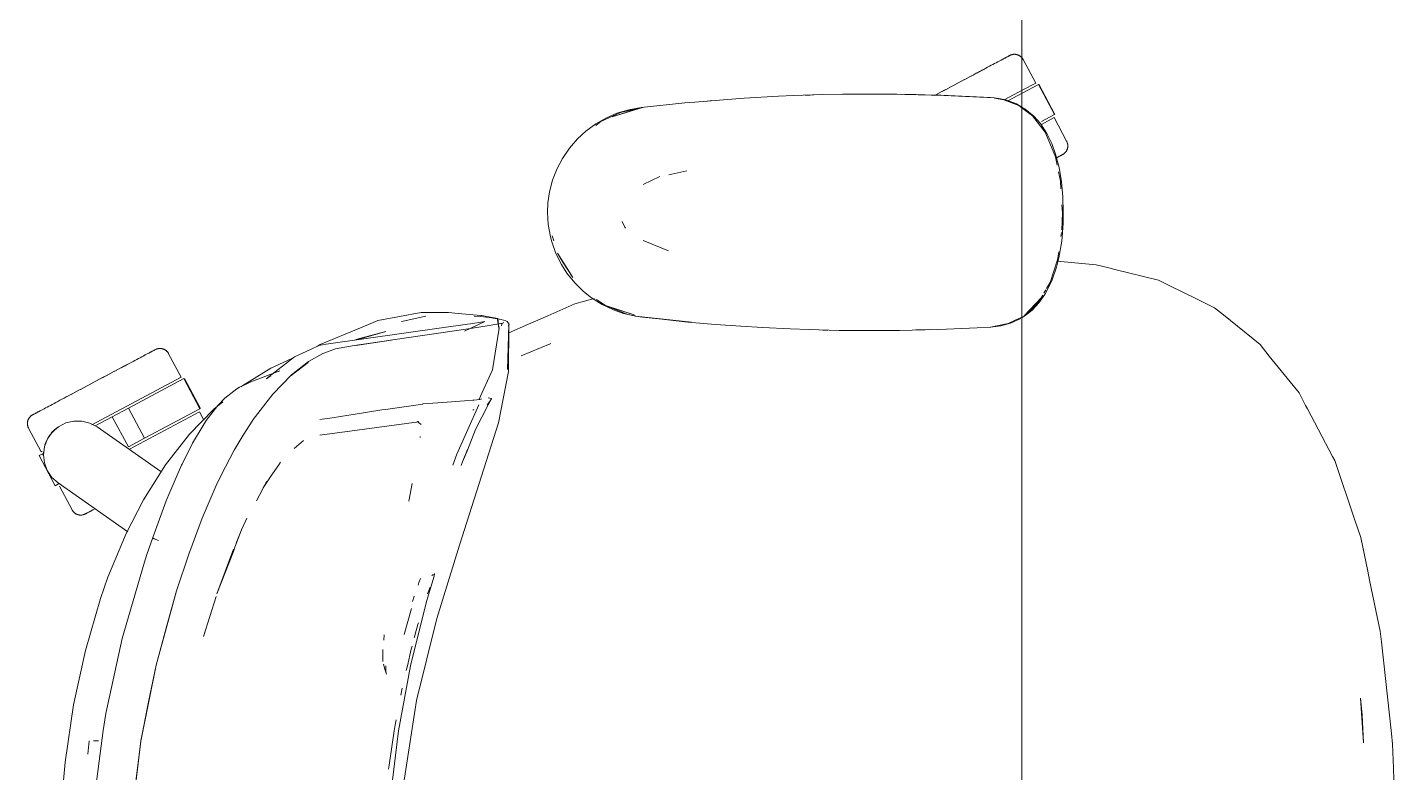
# Model space of a CAD drawing. Header units: millimetres. Extents: x 79795 to 317870, y -36033 to 97293.
# Drawn here: x 191339 to 191900, y 12884 to 13190 of the extents above; entities that cross this region are included whole.
import ezdxf

# ---------------------------------------------------------------- set-up
doc = ezdxf.new("R2010")
doc.units = ezdxf.units.MM
doc.header["$MEASUREMENT"] = 0
doc.layers.add('G-IMPT', color=8, linetype='CONTINUOUS', lineweight=9)
doc.layers.add('I-FURN', color=8, linetype='CONTINUOUS', lineweight=9)

msp = doc.modelspace()

# ---------------------------------------------------------------- linework, layer by layer
at = {"layer": 'G-IMPT'}
for p, q in [((191627.24, 13160.22), (191612.18, 13158.97)), ((191619.05, 13159.57), (191617.38, 13159.4)), ((191627.24, 13160.22), (191632.33, 13160.55)), ((191632.33, 13160.55), (191646.46, 13161.36)), ((191652.49, 13161.61), (191646.46, 13161.36)), ((191652.49, 13161.61), (191664.25, 13162)), ((191657.37, 13161.75), (191659.31, 13161.86)), ((191659.31, 13161.86), (191660.81, 13161.88)), ((191672.67, 13162.17), (191664.25, 13162)), ((191672.67, 13162.17), (191683.46, 13162.25)), ((191672.67, 13162.17), (191692.85, 13162.21)), ((191672.67, 13162.17), (191702.68, 13162.05)), ((191702.68, 13162.05), (191683.46, 13162.25)), ((191692.85, 13162.21), (191702.68, 13162.05)), ((191692.85, 13162.21), (191714.25, 13161.71)), ((191692.85, 13162.21), (191713.04, 13161.75)), ((191692.85, 13162.17), (191694.89, 13162.19)), ((191694.89, 13162.19), (191696.8, 13162.12)), ((191702.68, 13162.05), (191714.25, 13161.71)), ((191714.25, 13161.71), (191713.04, 13161.75)), ((191713.04, 13161.75), (191734.82, 13160.66)), ((191713.04, 13161.75), (191733.22, 13160.77)), ((191714.25, 13161.71), (191734.82, 13160.66)), ((191734.82, 13160.66), (191733.22, 13160.77)), ((191734.82, 13160.66), (191736.47, 13160.41)), ((191738.68, 13159.94), (191734.84, 13160.53)), ((191738.86, 13159.96), (191736.47, 13160.41)), ((191738.68, 13159.94), (191744.88, 13157.53)), ((191738.86, 13159.96), (191740.21, 13159.59)), ((191743.85, 13158.2), (191740.21, 13159.59)), ((191581.67, 13154.68), (191573.6, 13150.94)), ((191575.98, 13152.55), (191580.22, 13154.36)), ((191590.64, 13156.72), (191578.18, 13152.89)), ((191578.18, 13152.89), (191587.32, 13155.81)), ((191580.22, 13154.36), (191585.08, 13155.83)), ((191581.67, 13154.68), (191590.07, 13156.59)), ((191590.12, 13156.72), (191585.08, 13155.83)), ((191590.64, 13156.72), (191587.32, 13155.81)), ((191608.05, 13158.63), (191590.12, 13156.72)), ((191612.18, 13158.97), (191608.05, 13158.63)), ((191743.85, 13158.2), (191746.09, 13156.92)), ((191744.88, 13157.53), (191746.09, 13156.64)), ((191746.09, 13156.92), (191747.28, 13156.24)), ((191746.09, 13156.64), (191750.5, 13153.36)), ((191747.28, 13156.24), (191751.02, 13153.17)), ((191567.45, 13147.04), (191571.54, 13150.04)), ((191571.5, 13149.35), (191573.6, 13150.94)), ((191575.98, 13152.55), (191571.54, 13150.04)), ((191750.5, 13153.36), (191755.72, 13146.58)), ((191753.69, 13150.13), (191751.02, 13153.17)), ((191756.35, 13146.08), (191753.69, 13150.13)), ((191560.7, 13140.04), (191564.02, 13143.88)), ((191567.45, 13147.04), (191564.02, 13143.88)), ((191755.72, 13146.58), (191757.56, 13142.18)), ((191756.35, 13146.08), (191758.33, 13142.01)), ((191557.86, 13135.87), (191560.7, 13140.04)), ((191759.89, 13136.56), (191757.56, 13142.18)), ((191759.92, 13137.67), (191758.33, 13142.01)), ((191759.92, 13137.67), (191761.34, 13132.19)), ((191555.67, 13131.71), (191553.84, 13127)), ((191557.86, 13135.87), (191555.67, 13131.71)), ((191759.89, 13136.56), (191760.6, 13133.09)), ((191762.34, 13126.26), (191761.34, 13132.19)), ((191552.58, 13122.13), (191553.84, 13127)), ((191591.01, 13125.15), (191597.79, 13128.42)), ((191608.84, 13130.75), (191601.41, 13129.18)), ((191761.16, 13130.35), (191761.93, 13126.6)), ((191761.93, 13126.6), (191762.13, 13123.39)), ((191762.34, 13126.26), (191762.91, 13120.11)), ((191552.58, 13122.13), (191551.93, 13117.62)), ((191763.09, 13113.77), (191762.91, 13120.11)), ((191551.76, 13113.77), (191551.93, 13117.62)), ((191762.52, 13116.88), (191762.72, 13113.77)), ((191551.76, 13113.77), (191552.06, 13108.73)), ((191552.06, 13108.73), (191552.94, 13103.78)), ((191582.37, 13109.95), (191583.39, 13107.72)), ((191763, 13109.26), (191762.43, 13101.95)), ((191762.48, 13106.61), (191762.72, 13113.77)), ((191763, 13109.26), (191763.09, 13113.77)), ((191552.94, 13103.78), (191553.5, 13101.65)), ((191554.3, 13102.09), (191553.68, 13104.12)), ((191583.39, 13107.72), (191583.69, 13107.27)), ((191762.32, 13105.45), (191762.09, 13103.82)), ((191555.21, 13096.88), (191553.5, 13101.65)), ((191601.34, 13098.05), (191590.91, 13102.2)), ((191761.22, 13097.64), (191760.76, 13094.35)), ((191761.31, 13095.19), (191762.43, 13101.95)), ((191555.21, 13096.88), (191557.45, 13092.37)), ((191555.86, 13096.98), (191558.02, 13093.3)), ((191555.86, 13096.98), (191562.18, 13087.03)), ((191557.45, 13092.37), (191559.72, 13088.82)), ((191558.02, 13093.3), (191562.18, 13087.03)), ((191760.76, 13094.35), (191757.73, 13084.95)), ((191760.33, 13091.26), (191761.31, 13095.19)), ((191760.63, 13093.73), (191776.5, 13092.28)), ((191776.5, 13092.28), (191781.79, 13090.99)), ((191562.91, 13084.85), (191559.72, 13088.82)), ((191758.59, 13086.17), (191756.39, 13081.54)), ((191760.33, 13091.26), (191758.59, 13086.17)), ((191784.17, 13090.4), (191781.79, 13090.99)), ((191802.11, 13086), (191784.17, 13090.4)), ((191562.91, 13084.85), (191566.51, 13081.3)), ((191566.51, 13081.3), (191569.82, 13078.68)), ((191755.98, 13082.03), (191755.12, 13080.59)), ((191756.39, 13081.54), (191755.58, 13080.16)), ((191757.73, 13084.95), (191756.26, 13082.5)), ((191806.47, 13083.85), (191802.11, 13086)), ((191806.47, 13083.85), (191817.94, 13078.21)), ((191562.99, 13076.24), (191551.86, 13071.38)), ((191562.99, 13076.24), (191570.81, 13078.49)), ((191574.15, 13075.95), (191569.82, 13078.68)), ((191575.47, 13075.55), (191571.89, 13077.98)), ((191574.15, 13075.95), (191578.73, 13073.76)), ((191575.47, 13075.55), (191578.18, 13074.65)), ((191575.47, 13075.55), (191587.32, 13071.74)), ((191584.69, 13071.95), (191576.51, 13075.15)), ((191753.96, 13078.74), (191747.06, 13071.35)), ((191752.77, 13076.65), (191747.06, 13071.35)), ((191752.55, 13077.12), (191749.47, 13073.58)), ((191750.27, 13073.66), (191753.13, 13076.71)), ((191753.96, 13078.74), (191752.68, 13077.27)), ((191754.65, 13079.81), (191752.77, 13076.65)), ((191753.13, 13076.71), (191755.58, 13080.16)), ((191825.1, 13074.68), (191817.94, 13078.21)), ((191482.3, 13069.41), (191478.44, 13067.81)), ((191500, 13072.65), (191482.3, 13069.41)), ((191501.86, 13071.24), (191492.55, 13069.19)), ((191500, 13072.65), (191506.96, 13072.67)), ((191511.13, 13072.67), (191506.96, 13072.67)), ((191515.09, 13072.33), (191511.13, 13072.67)), ((191515.09, 13072.33), (191524.42, 13071.53)), ((191524.25, 13071.01), (191521.66, 13071.22)), ((191524.25, 13071.01), (191528.93, 13070.49)), ((191524.42, 13071.53), (191524.88, 13071.49)), ((191529.13, 13070.68), (191524.88, 13071.49)), ((191529.55, 13070.42), (191528.93, 13070.49)), ((191529.13, 13070.68), (191531.46, 13070.23)), ((191529.55, 13070.42), (191532.83, 13069.88)), ((191531.22, 13069.82), (191531.85, 13066.28)), ((191531.22, 13069.82), (191531.91, 13066.24)), ((191531.85, 13066.28), (191531.46, 13070.23)), ((191532.83, 13069.88), (191534.69, 13069.33)), ((191535.23, 13069.01), (191534.69, 13069.33)), ((191551.86, 13071.38), (191544.03, 13067.96)), ((191578.18, 13074.65), (191587.32, 13071.74)), ((191578.73, 13073.76), (191582.86, 13072.31)), ((191587.82, 13071.15), (191582.86, 13072.31)), ((191587.74, 13071.37), (191584.69, 13071.95)), ((191587.82, 13071.15), (191610.78, 13068.7)), ((191587.82, 13071.15), (191590.64, 13070.82)), ((191587.82, 13071.15), (191609.26, 13068.8)), ((191610.78, 13068.7), (191590.64, 13070.82)), ((191744.82, 13070.24), (191740.56, 13068.14)), ((191745.73, 13070.32), (191741.4, 13068.34)), ((191744.82, 13070.24), (191746.09, 13070.87)), ((191746.09, 13070.57), (191748.95, 13072.53)), ((191747.06, 13071.35), (191749.47, 13073.58)), ((191750.27, 13073.66), (191748.95, 13072.53)), ((191828.76, 13071.71), (191825.1, 13074.68)), ((191828.76, 13071.71), (191843.7, 13059.54)), ((191458.63, 13059.63), (191475.08, 13066.42)), ((191508.28, 13066.46), (191461.06, 13059.79)), ((191485.48, 13064.91), (191473.18, 13061.59)), ((191485.48, 13064.91), (191473.59, 13061.56)), ((191475.08, 13066.42), (191478.44, 13067.81)), ((191488.37, 13061.52), (191519.24, 13066.07)), ((191492.55, 13069.19), (191491.98, 13069.04)), ((191508.28, 13066.46), (191518.94, 13067.9)), ((191517.69, 13065.09), (191526.12, 13069.09)), ((191520.24, 13068.12), (191518.94, 13067.9)), ((191519.24, 13066.07), (191527.09, 13067.19)), ((191525.26, 13068.95), (191520.24, 13068.12)), ((191526.12, 13069.09), (191525.26, 13068.95)), ((191533.36, 13068.29), (191527.09, 13067.19)), ((191529.19, 13049.19), (191531.91, 13066.24)), ((191532.74, 13068.12), (191533.84, 13068.68)), ((191532.74, 13068.12), (191533.36, 13068.29)), ((191533.01, 13067.75), (191532.94, 13067.25)), ((191533.01, 13067.75), (191533.34, 13068.29)), ((191533.34, 13068.29), (191533.84, 13068.68)), ((191535.23, 13069.01), (191535.6, 13068.52)), ((191535.38, 13049.38), (191535.97, 13067.83)), ((191535.38, 13049.38), (191535.87, 13067.36)), ((191535.99, 13067.94), (191535.6, 13068.52)), ((191535.99, 13067.94), (191535.8, 13067.08)), ((191535.8, 13067.08), (191535.83, 13067.19)), ((191535.82, 13048.49), (191535.87, 13067.36)), ((191535.87, 13067.36), (191535.83, 13067.19)), ((191544.03, 13067.96), (191535.86, 13064.39)), ((191535.97, 13067.83), (191535.87, 13067.36)), ((191609.26, 13068.8), (191620.65, 13067.82)), ((191630.94, 13067.09), (191620.65, 13067.82)), ((191628.9, 13067.22), (191627.48, 13067.36)), ((191628.9, 13067.22), (191630.8, 13067.13)), ((191630.94, 13067.09), (191639.81, 13066.53)), ((191651.12, 13065.99), (191639.81, 13066.53)), ((191651.12, 13065.99), (191659, 13065.69)), ((191671.31, 13065.4), (191659, 13065.69)), ((191662.87, 13065.61), (191664.53, 13065.53)), ((191664.53, 13065.53), (191666.61, 13065.54)), ((191671.31, 13065.4), (191676.78, 13065.33)), ((191691.49, 13065.32), (191676.78, 13065.33)), ((191696, 13065.37), (191691.49, 13065.32)), ((191696, 13065.37), (191711.67, 13065.75)), ((191702.73, 13065.55), (191704.94, 13065.55)), ((191708.27, 13065.69), (191704.94, 13065.55)), ((191711.67, 13065.75), (191715.22, 13065.87)), ((191727.78, 13066.49), (191715.22, 13065.87)), ((191727.78, 13066.49), (191733.44, 13066.77)), ((191740.56, 13068.14), (191733.22, 13066.77)), ((191733.44, 13066.77), (191737.45, 13067.27)), ((191737.45, 13067.27), (191741.4, 13068.34)), ((191454.7, 13057.57), (191458.07, 13059.14)), ((191457.46, 13058.86), (191458.63, 13059.63)), ((191461.06, 13059.79), (191458.07, 13059.14)), ((191464.93, 13057.83), (191472.6, 13059.13)), ((191487.76, 13061.42), (191472.6, 13059.13)), ((191488.37, 13061.52), (191473.18, 13059.19)), ((191487.76, 13061.42), (191473.18, 13059.19)), ((191540.97, 13054.93), (191552.82, 13059.85)), ((191553.09, 13059.95), (191552.82, 13059.85)), ((191843.7, 13059.54), (191847.47, 13054.87)), ((191436.48, 13045.59), (191448.13, 13054.51)), ((191438.37, 13049.89), (191446.99, 13053.87)), ((191446.91, 13047.15), (191453.88, 13052.57)), ((191448.13, 13054.51), (191454.7, 13057.57)), ((191453.88, 13052.57), (191459.72, 13055.86)), ((191460.14, 13056.07), (191459.72, 13055.86)), ((191460.14, 13056.07), (191464.93, 13057.83)), ((191859.67, 13039.74), (191847.47, 13054.87)), ((191426.92, 13042.76), (191438.37, 13049.89)), ((191442.13, 13048.83), (191430.23, 13044.32)), ((191446.91, 13047.15), (191439.18, 13039.25)), ((191453.65, 13052.24), (191446.71, 13046.85)), ((191446.71, 13046.85), (191450.28, 13049.65)), ((191453.65, 13052.24), (191450.28, 13049.65)), ((191529.19, 13049.19), (191523.61, 13036.9)), ((191531.63, 13027.54), (191535.82, 13048.49)), ((191424.42, 13041.46), (191419.56, 13037.59)), ((191425.56, 13042.07), (191424.42, 13041.46)), ((191425.56, 13042.07), (191428, 13043.24)), ((191426.92, 13042.76), (191426.15, 13042.26)), ((191428, 13043.24), (191430.23, 13044.32)), ((191436.48, 13045.59), (191438.43, 13046.71)), ((191418.67, 13036.15), (191415, 13033.15)), ((191416.67, 13034.57), (191419.56, 13037.59)), ((191439.18, 13039.25), (191431.16, 13028.81)), ((191500.69, 13035.22), (191508.93, 13035.84)), ((191517.78, 13036.47), (191508.93, 13035.84)), ((191517.78, 13036.47), (191521.18, 13036.73)), ((191521.56, 13036.77), (191521.18, 13036.73)), ((191521.56, 13036.77), (191524.02, 13037.05)), ((191524.02, 13037.05), (191524.08, 13037.08)), ((191524.85, 13037.35), (191524.08, 13037.08)), ((191528.83, 13037.39), (191526.99, 13034.68)), ((191527.44, 13037.74), (191528.12, 13037.66)), ((191528.83, 13037.39), (191527.48, 13034.93)), ((191528.12, 13037.66), (191528.8, 13037.52)), ((191528.8, 13037.52), (191528.83, 13037.39)), ((191528.83, 13037.39), (191528.86, 13037.22)), ((191859.67, 13039.74), (191862.38, 13034.61)), ((191415, 13033.15), (191405.04, 13022.86)), ((191416.67, 13034.57), (191411.95, 13028.44)), ((191463.57, 13029.56), (191470.41, 13030.63)), ((191470.41, 13030.63), (191472.07, 13030.89)), ((191483.84, 13032.76), (191472.07, 13030.89)), ((191485.39, 13033), (191483.84, 13032.76)), ((191500.61, 13035.21), (191485.39, 13033)), ((191500.61, 13035.21), (191500.69, 13035.22)), ((191514.65, 13014.72), (191523.57, 13034.87)), ((191521.2, 13032.7), (191521.63, 13032.98)), ((191522.2, 13024.82), (191527.48, 13034.93)), ((191863.11, 13033.23), (191862.38, 13034.61)), ((191863.11, 13033.23), (191873.4, 13013.72)), ((191406.35, 13019.15), (191411.09, 13027.15)), ((191411.95, 13028.44), (191411.09, 13027.15)), ((191427.11, 13022.46), (191430.99, 13028.56)), ((191431.16, 13028.81), (191430.99, 13028.56)), ((191463.57, 13029.56), (191458.5, 13028.82)), ((191471.76, 13024.21), (191499.09, 13027.95)), ((191499.95, 13026.83), (191498.39, 13028.07)), ((191498.6, 13028.04), (191498.83, 13027.99)), ((191499.09, 13027.95), (191498.83, 13027.99)), ((191515.64, 12977.3), (191531.63, 13027.54)), ((191522.2, 13024.82), (191518.95, 13016.35)), ((191395.23, 13010.25), (191405.04, 13022.86)), ((191401.83, 13010.1), (191406.35, 13019.15)), ((191402.05, 13010.54), (191406.35, 13019.15)), ((191406.35, 13019.15), (191406.05, 13018.55)), ((191427.11, 13022.46), (191423.34, 13016.23)), ((191447.91, 13016.93), (191451.81, 13020.27)), ((191471.76, 13024.21), (191458.41, 13022.43)), ((191458.41, 13022.43), (191458.88, 13022.57)), ((191499.6, 13021.88), (191499.55, 13021.54)), ((191401.83, 13010.1), (191406.05, 13018.55)), ((191419.77, 13009.44), (191423.34, 13016.23)), ((191512.91, 13010.13), (191514.65, 13014.72)), ((191516.93, 13011.45), (191518.95, 13016.56)), ((191518.95, 13016.35), (191516.93, 13011.45)), ((191518.95, 13016.56), (191517.55, 13013.02)), ((191873.4, 13013.72), (191874.28, 13012.06)), ((191395.23, 13010.25), (191386.26, 12995.96)), ((191401.83, 13010.1), (191397.06, 12999.14)), ((191402.05, 13010.54), (191401.83, 13010.1)), ((191419.77, 13009.44), (191416.38, 13002.71)), ((191438.14, 13005.17), (191441.63, 13010.3)), ((191441.63, 13010.3), (191442.38, 13011.4)), ((191516.93, 13011.45), (191516.37, 13010.04)), ((191882.43, 12987.98), (191874.28, 13012.06)), ((191410.2, 12988.49), (191416.38, 13002.71)), ((191432.5, 12995.5), (191436.69, 13003.6)), ((191435.19, 13000.83), (191437.75, 13004.59)), ((191435.19, 13000.83), (191436.69, 13003.6)), ((191437.75, 13004.59), (191438.14, 13005.17)), ((191494.92, 12995.41), (191496.33, 13002.66)), ((191397.06, 12999.14), (191395.58, 12995.46)), ((191386.26, 12995.96), (191379.17, 12982.18)), ((191395.58, 12995.46), (191390, 12980.5)), ((191410.2, 12988.49), (191404.75, 12973.61)), ((191428.63, 12988.46), (191426.44, 12983.61)), ((191882.43, 12987.98), (191884.95, 12980.54)), ((191371.65, 12964.21), (191379.17, 12982.18)), ((191390.04, 12980.5), (191387.63, 12973.57)), ((191390, 12980.5), (191390.04, 12980.36)), ((191390.04, 12980.36), (191390.04, 12980.5)), ((191390.04, 12980.36), (191390.44, 12980.1)), ((191390.04, 12980.36), (191390.05, 12980.32)), ((191390.44, 12980.1), (191390.05, 12980.32)), ((191391.27, 12979.71), (191390.44, 12980.1)), ((191390.63, 12979.99), (191390.44, 12980.1)), ((191391.27, 12979.71), (191390.63, 12979.99)), ((191391.27, 12979.71), (191392.33, 12979.29)), ((191391.27, 12979.71), (191391.73, 12979.51)), ((191392.33, 12979.29), (191391.73, 12979.51)), ((191426.44, 12983.61), (191423.71, 12976.53)), ((191426.44, 12983.61), (191424.13, 12978.16)), ((191887.82, 12966.72), (191884.95, 12980.54)), ((191416.34, 12957.35), (191423.15, 12975.76)), ((191416.34, 12957.35), (191423.05, 12974.8)), ((191423.05, 12974.8), (191423.71, 12976.53)), ((191515.64, 12977.3), (191506.45, 12947.32)), ((191377.5, 12939.13), (191386.44, 12969.96)), ((191386.44, 12969.96), (191387.63, 12973.57)), ((191399.74, 12958.69), (191404.75, 12973.61)), ((191368.57, 12955.47), (191371.65, 12964.21)), ((191499.1, 12962.03), (191499.71, 12963.68)), ((191502.23, 12954.27), (191505.3, 12964.7)), ((191504.4, 12964.96), (191505.02, 12965.34)), ((191504.4, 12964.96), (191504.62, 12965.1)), ((191505.37, 12964.97), (191505.3, 12964.7)), ((191505.44, 12965.27), (191505.37, 12964.97)), ((191505.41, 12965.73), (191505.49, 12965.49)), ((191505.49, 12965.49), (191505.44, 12965.27)), ((191888.58, 12963.04), (191887.82, 12966.72)), ((191888.58, 12963.04), (191892.93, 12942.09)), ((191391.35, 12928.19), (191399.74, 12958.69)), ((191391.35, 12928.19), (191399.78, 12958.6)), ((191396.01, 12945.44), (191399.78, 12958.6)), ((191499.1, 12962.03), (191498.73, 12961.01)), ((191503.39, 12959.47), (191502.64, 12957.37)), ((191503.39, 12959.47), (191503.63, 12960.13)), ((191368.57, 12955.47), (191362.4, 12934.23)), ((191410.8, 12939.88), (191416.06, 12956.37)), ((191495.68, 12927.96), (191502.23, 12954.27)), ((191496.39, 12954.26), (191497.11, 12956.48)), ((191495.99, 12951.36), (191493.01, 12940.71)), ((191498.14, 12913.64), (191506.45, 12947.32)), ((191396.01, 12945.44), (191391.35, 12928.19)), ((191410.8, 12939.88), (191411.88, 12943.32)), ((191484.65, 12938.46), (191484.87, 12940.55)), ((191497.53, 12940.85), (191497.21, 12939.71)), ((191497.53, 12940.85), (191498.64, 12944.85)), ((191498.64, 12944.85), (191498.85, 12945.53)), ((191892.93, 12942.09), (191893.42, 12937.68)), ((191377.5, 12939.13), (191370.83, 12908.34)), ((191484.25, 12929.61), (191484.34, 12934.66)), ((191484.34, 12934.66), (191484.26, 12932.39)), ((191495.91, 12934.69), (191494.36, 12927.94)), ((191495.91, 12934.69), (191496.25, 12935.99)), ((191497.21, 12939.71), (191497.17, 12939.53)), ((191897.54, 12900.23), (191893.42, 12937.68)), ((191362.4, 12934.23), (191357.59, 12911.87)), ((191484.25, 12929.61), (191484.26, 12932.39)), ((191391.35, 12928.19), (191385.18, 12897.07)), ((191391.35, 12928.19), (191385.18, 12897.15)), ((191391.35, 12928.19), (191388.28, 12913.17)), ((191485.11, 12926.5), (191484.5, 12928.65)), ((191485.79, 12924.55), (191485.11, 12926.5)), ((191485.53, 12927.76), (191485.54, 12927.9)), ((191485.58, 12925.6), (191485.54, 12927.9)), ((191485.58, 12925.6), (191485.79, 12924.55)), ((191495.68, 12927.96), (191490.75, 12901.29)), ((191493.9, 12925.96), (191494.36, 12927.94)), ((191491.7, 12915.92), (191492.24, 12918.73)), ((191385.18, 12897.07), (191388.28, 12913.17)), ((191498.14, 12913.64), (191492.15, 12875.72)), ((191884.9, 12914.67), (191885.51, 12907.73)), ((191886.15, 12896.4), (191884.9, 12914.67)), ((191357.59, 12911.87), (191354.09, 12888.45)), ((191369.65, 12901.42), (191370.83, 12908.34)), ((191886.15, 12896.4), (191885.51, 12907.73)), ((191365.83, 12871.25), (191369.65, 12901.42)), ((191490.75, 12901.29), (191487.45, 12874.37)), ((191488.12, 12895.66), (191488.98, 12901.28)), ((191488.98, 12901.28), (191489.22, 12902.91)), ((191489.78, 12905.81), (191489.22, 12902.91)), ((191364, 12897.15), (191363.35, 12891.74)), ((191367.85, 12897.11), (191365.76, 12897.18)), ((191365.76, 12897.18), (191365.87, 12897.18)), ((191381.36, 12865.55), (191385.18, 12897.15)), ((191381.4, 12865.51), (191385.18, 12897.07)), ((191385.18, 12897.07), (191383.24, 12881.59)), ((191488.12, 12895.66), (191486.83, 12887.13)), ((191897.54, 12900.23), (191898.03, 12895.86)), ((191898.35, 12885.92), (191898.03, 12895.86)), ((191354.09, 12888.45), (191351.83, 12862.88)), ((191486.83, 12887.13), (191486.65, 12885.48)), ((191898.35, 12885.92), (191900.05, 12833.74))]:
    msp.add_line(p, q, dxfattribs=at)
at = {"layer": 'I-FURN'}
for p, q in [((191746.09, 13475.97), (191746.09, 12075.97)), ((191746.09, 12075.97), (191746.09, 13475.97)), ((191737.36, 13176.03), (191736.81, 13175.73)), ((191737.07, 13175.87), (191737.6, 13176.16)), ((191737.88, 13176.3), (191737.36, 13176.03)), ((191737.6, 13176.16), (191738.1, 13176.42)), ((191738.36, 13176.56), (191737.88, 13176.3)), ((191738.1, 13176.42), (191738.57, 13176.67)), ((191738.81, 13176.8), (191738.36, 13176.56)), ((191738.57, 13176.67), (191739, 13176.9)), ((191739.22, 13177.01), (191738.81, 13176.8)), ((191739, 13176.9), (191739.39, 13177.11)), ((191739.59, 13177.21), (191739.22, 13177.01)), ((191739.39, 13177.11), (191739.75, 13177.3)), ((191739.93, 13177.39), (191739.59, 13177.21)), ((191739.75, 13177.3), (191740.07, 13177.47)), ((191740.22, 13177.55), (191739.93, 13177.39)), ((191740.07, 13177.47), (191740.35, 13177.61)), ((191740.48, 13177.69), (191740.22, 13177.55)), ((191740.35, 13177.61), (191740.59, 13177.74)), ((191740.7, 13177.8), (191740.48, 13177.69)), ((191740.59, 13177.74), (191740.79, 13177.85)), ((191740.88, 13177.9), (191740.7, 13177.8)), ((191740.79, 13177.85), (191740.95, 13177.94)), ((191741.02, 13177.97), (191740.88, 13177.9)), ((191740.95, 13177.94), (191741.07, 13178)), ((191741.12, 13178.03), (191741.02, 13177.97)), ((191741.07, 13178), (191741.15, 13178.04)), ((191741.18, 13178.06), (191741.12, 13178.03)), ((191741.15, 13178.04), (191741.2, 13178.07)), ((191741.2, 13178.07), (191741.18, 13178.06)), ((191741.2, 13178.07), (191741.34, 13178.14)), ((191741.2, 13178.07), (191741.2, 13178.07)), ((191741.34, 13178.14), (191741.49, 13178.21)), ((191741.49, 13178.21), (191741.64, 13178.27)), ((191741.64, 13178.27), (191741.79, 13178.33)), ((191741.79, 13178.33), (191741.95, 13178.37)), ((191741.95, 13178.37), (191742.1, 13178.42)), ((191742.1, 13178.42), (191742.26, 13178.45)), ((191742.26, 13178.45), (191742.42, 13178.48)), ((191742.42, 13178.48), (191742.58, 13178.51)), ((191742.58, 13178.51), (191742.74, 13178.53)), ((191742.74, 13178.53), (191742.9, 13178.54)), ((191742.9, 13178.54), (191743.06, 13178.54)), ((191743.06, 13178.54), (191743.22, 13178.54)), ((191743.22, 13178.54), (191743.38, 13178.53)), ((191743.38, 13178.53), (191743.54, 13178.52)), ((191743.54, 13178.52), (191743.7, 13178.5)), ((191743.7, 13178.5), (191743.86, 13178.47)), ((191743.86, 13178.47), (191744.02, 13178.43)), ((191744.02, 13178.43), (191744.17, 13178.39)), ((191744.17, 13178.39), (191744.33, 13178.35)), ((191744.33, 13178.35), (191744.48, 13178.29)), ((191744.48, 13178.29), (191744.63, 13178.24)), ((191744.63, 13178.24), (191744.78, 13178.17)), ((191744.78, 13178.17), (191744.92, 13178.1)), ((191744.92, 13178.1), (191745.07, 13178.03)), ((191745.07, 13178.03), (191745.2, 13177.94)), ((191745.2, 13177.94), (191745.34, 13177.86)), ((191745.34, 13177.86), (191745.47, 13177.76)), ((191745.47, 13177.76), (191745.6, 13177.67)), ((191745.6, 13177.67), (191745.72, 13177.56)), ((191745.72, 13177.56), (191745.84, 13177.46)), ((191745.84, 13177.46), (191745.96, 13177.34)), ((191745.96, 13177.34), (191746.07, 13177.23)), ((191746.07, 13177.23), (191746.18, 13177.11)), ((191746.18, 13177.11), (191746.28, 13176.98)), ((191746.28, 13176.98), (191746.37, 13176.85)), ((191746.37, 13176.85), (191746.47, 13176.72)), ((191746.47, 13176.72), (191746.55, 13176.58)), ((191746.55, 13176.58), (191746.63, 13176.44)), ((191746.63, 13176.44), (191746.65, 13176.4)), ((191751.8, 13166.72), (191746.65, 13176.4)), ((191727.02, 13170.53), (191726.1, 13170.04)), ((191726.52, 13170.27), (191727.43, 13170.75)), ((191727.91, 13171), (191727.02, 13170.53)), ((191727.43, 13170.75), (191728.32, 13171.22)), ((191728.79, 13171.47), (191727.91, 13171)), ((191728.32, 13171.22), (191729.19, 13171.68)), ((191729.65, 13171.93), (191728.79, 13171.47)), ((191729.19, 13171.68), (191730.03, 13172.13)), ((191730.48, 13172.37), (191729.65, 13171.93)), ((191731.29, 13172.8), (191730.48, 13172.37)), ((191732.08, 13173.22), (191731.29, 13172.8)), ((191732.84, 13173.62), (191732.08, 13173.22)), ((191733.58, 13174.02), (191732.84, 13173.62)), ((191734.28, 13174.39), (191733.58, 13174.02)), ((191734.96, 13174.75), (191734.28, 13174.39)), ((191735.61, 13175.1), (191734.96, 13174.75)), ((191736.23, 13175.42), (191735.61, 13175.1)), ((191736.81, 13175.73), (191736.23, 13175.42)), ((191736.5, 13175.57), (191737.07, 13175.87)), ((191716.34, 13164.85), (191715.33, 13164.31)), ((191715.79, 13164.56), (191716.8, 13165.09)), ((191717.34, 13165.38), (191716.34, 13164.85)), ((191716.8, 13165.09), (191717.8, 13165.63)), ((191718.34, 13165.92), (191717.34, 13165.38)), ((191717.8, 13165.63), (191718.8, 13166.16)), ((191719.34, 13166.45), (191718.34, 13165.92)), ((191718.8, 13166.16), (191719.8, 13166.69)), ((191720.34, 13166.98), (191719.34, 13166.45)), ((191719.8, 13166.69), (191720.79, 13167.22)), ((191721.32, 13167.5), (191720.34, 13166.98)), ((191720.79, 13167.22), (191721.78, 13167.74)), ((191722.3, 13168.02), (191721.32, 13167.5)), ((191721.78, 13167.74), (191722.75, 13168.26)), ((191723.27, 13168.54), (191722.3, 13168.02)), ((191722.75, 13168.26), (191723.71, 13168.77)), ((191724.23, 13169.04), (191723.27, 13168.54)), ((191723.71, 13168.77), (191724.66, 13169.28)), ((191725.17, 13169.55), (191724.23, 13169.04)), ((191724.66, 13169.28), (191725.6, 13169.78)), ((191726.1, 13170.04), (191725.17, 13169.55)), ((191725.6, 13169.78), (191726.52, 13170.27)), ((191746.23, 13162.62), (191752.93, 13166.18)), ((191751.8, 13166.72), (191746.52, 13163.91)), ((191752.93, 13166.18), (191759.5, 13153.82)), ((191759.67, 13153.91), (191753.1, 13166.27)), ((191711.34, 13162.19), (191710.35, 13161.67)), ((191710.8, 13161.91), (191711.79, 13162.43)), ((191712.33, 13162.72), (191711.34, 13162.19)), ((191711.79, 13162.43), (191712.79, 13162.96)), ((191713.32, 13163.25), (191712.33, 13162.72)), ((191712.79, 13162.96), (191713.78, 13163.49)), ((191714.33, 13163.78), (191713.32, 13163.25)), ((191713.78, 13163.49), (191714.79, 13164.02)), ((191715.33, 13164.31), (191714.33, 13163.78)), ((191714.79, 13164.02), (191715.79, 13164.56)), ((191746.52, 13163.91), (191739.14, 13159.98)), ((191740.42, 13159.53), (191746.23, 13162.62)), ((191759.5, 13153.82), (191754.21, 13151.01)), ((191759.31, 13152.59), (191754.12, 13149.83)), ((191764.46, 13142.9), (191759.31, 13152.59)), ((191764.46, 13142.9), (191764.54, 13142.76)), ((191764.54, 13142.76), (191764.6, 13142.61)), ((191764.6, 13142.61), (191764.66, 13142.46)), ((191764.66, 13142.46), (191764.72, 13142.31)), ((191764.72, 13142.31), (191764.77, 13142.16)), ((191760.99, 13136.49), (191761.34, 13136.68)), ((191761.52, 13136.78), (191761.19, 13136.6)), ((191761.34, 13136.68), (191761.66, 13136.85)), ((191761.82, 13136.93), (191761.52, 13136.78)), ((191761.66, 13136.85), (191761.94, 13137)), ((191762.08, 13137.07), (191761.82, 13136.93)), ((191761.94, 13137), (191762.18, 13137.13)), ((191762.3, 13137.19), (191762.08, 13137.07)), ((191762.18, 13137.13), (191762.38, 13137.23)), ((191762.48, 13137.28), (191762.3, 13137.19)), ((191762.38, 13137.23), (191762.55, 13137.32)), ((191762.62, 13137.36), (191762.48, 13137.28)), ((191762.55, 13137.32), (191762.67, 13137.38)), ((191762.72, 13137.41), (191762.62, 13137.36)), ((191762.67, 13137.38), (191762.75, 13137.43)), ((191762.78, 13137.44), (191762.72, 13137.41)), ((191762.75, 13137.43), (191762.79, 13137.45)), ((191762.8, 13137.45), (191762.78, 13137.44)), ((191762.79, 13137.45), (191762.8, 13137.45)), ((191762.84, 13137.47), (191762.8, 13137.45)), ((191762.98, 13137.55), (191762.84, 13137.47)), ((191763.11, 13137.64), (191762.98, 13137.55)), ((191763.24, 13137.73), (191763.11, 13137.64)), ((191763.37, 13137.83), (191763.24, 13137.73)), ((191763.5, 13137.93), (191763.37, 13137.83)), ((191763.62, 13138.03), (191763.5, 13137.93)), ((191763.74, 13138.15), (191763.62, 13138.03)), ((191763.85, 13138.26), (191763.74, 13138.15)), ((191763.96, 13138.38), (191763.85, 13138.26)), ((191764.06, 13138.51), (191763.96, 13138.38)), ((191764.16, 13138.63), (191764.06, 13138.51)), ((191764.25, 13138.77), (191764.16, 13138.63)), ((191764.34, 13138.9), (191764.25, 13138.77)), ((191764.42, 13139.04), (191764.34, 13138.9)), ((191764.5, 13139.18), (191764.42, 13139.04)), ((191764.57, 13139.33), (191764.5, 13139.18)), ((191764.63, 13139.48), (191764.57, 13139.33)), ((191764.69, 13139.63), (191764.63, 13139.48)), ((191764.74, 13139.78), (191764.69, 13139.63)), ((191764.79, 13139.93), (191764.74, 13139.78)), ((191764.77, 13142.16), (191764.81, 13142)), ((191764.83, 13140.09), (191764.79, 13139.93)), ((191764.81, 13142), (191764.85, 13141.85)), ((191764.86, 13140.25), (191764.83, 13140.09)), ((191764.85, 13141.85), (191764.88, 13141.69)), ((191764.89, 13140.4), (191764.86, 13140.25)), ((191764.88, 13141.69), (191764.9, 13141.53)), ((191764.91, 13140.56), (191764.89, 13140.4)), ((191764.9, 13141.53), (191764.92, 13141.37)), ((191764.92, 13140.73), (191764.91, 13140.56)), ((191764.92, 13141.37), (191764.93, 13141.21)), ((191764.93, 13140.89), (191764.92, 13140.73)), ((191764.93, 13141.21), (191764.93, 13141.05)), ((191764.93, 13141.05), (191764.93, 13140.89)), ((191760.17, 13136.05), (191760.6, 13136.28)), ((191760.81, 13136.4), (191760.4, 13136.18)), ((191760.6, 13136.28), (191760.99, 13136.49)), ((191761.19, 13136.6), (191760.81, 13136.4)), ((191381.95, 13052.66), (191381.16, 13052.24)), ((191382.71, 13053.07), (191381.95, 13052.66)), ((191383.45, 13053.46), (191382.71, 13053.07)), ((191384.15, 13053.83), (191383.45, 13053.46)), ((191384.83, 13054.19), (191384.15, 13053.83)), ((191385.48, 13054.54), (191384.83, 13054.19)), ((191386.1, 13054.86), (191385.48, 13054.54)), ((191386.68, 13055.18), (191386.1, 13054.86)), ((191386.37, 13055.01), (191386.94, 13055.31)), ((191387.23, 13055.47), (191386.68, 13055.18)), ((191386.94, 13055.31), (191387.47, 13055.6)), ((191387.75, 13055.74), (191387.23, 13055.47)), ((191387.47, 13055.6), (191387.97, 13055.86)), ((191388.23, 13056), (191387.75, 13055.74)), ((191387.97, 13055.86), (191388.44, 13056.11)), ((191388.68, 13056.24), (191388.23, 13056)), ((191388.44, 13056.11), (191388.87, 13056.34)), ((191389.09, 13056.45), (191388.68, 13056.24)), ((191388.87, 13056.34), (191389.26, 13056.55)), ((191389.46, 13056.65), (191389.09, 13056.45)), ((191389.26, 13056.55), (191389.62, 13056.74)), ((191389.8, 13056.83), (191389.46, 13056.65)), ((191389.62, 13056.74), (191389.94, 13056.91)), ((191390.09, 13056.99), (191389.8, 13056.83)), ((191389.94, 13056.91), (191390.22, 13057.06)), ((191390.35, 13057.13), (191390.09, 13056.99)), ((191390.22, 13057.06), (191390.46, 13057.18)), ((191390.57, 13057.24), (191390.35, 13057.13)), ((191390.46, 13057.18), (191390.66, 13057.29)), ((191390.75, 13057.34), (191390.57, 13057.24)), ((191390.66, 13057.29), (191390.82, 13057.38)), ((191390.89, 13057.41), (191390.75, 13057.34)), ((191390.82, 13057.38), (191390.94, 13057.44)), ((191390.99, 13057.47), (191390.89, 13057.41)), ((191390.94, 13057.44), (191391.02, 13057.48)), ((191391.05, 13057.5), (191390.99, 13057.47)), ((191391.02, 13057.48), (191391.07, 13057.51)), ((191391.07, 13057.51), (191391.05, 13057.5)), ((191391.07, 13057.51), (191391.21, 13057.58)), ((191391.07, 13057.51), (191391.07, 13057.51)), ((191391.21, 13057.58), (191391.36, 13057.65)), ((191391.36, 13057.65), (191391.51, 13057.71)), ((191391.51, 13057.71), (191391.66, 13057.77)), ((191391.66, 13057.77), (191391.82, 13057.81)), ((191391.82, 13057.81), (191391.97, 13057.86)), ((191391.97, 13057.86), (191392.13, 13057.89)), ((191392.13, 13057.89), (191392.29, 13057.92)), ((191392.29, 13057.92), (191392.45, 13057.95)), ((191392.45, 13057.95), (191392.61, 13057.97)), ((191392.61, 13057.97), (191392.77, 13057.98)), ((191392.77, 13057.98), (191392.93, 13057.98)), ((191392.93, 13057.98), (191393.09, 13057.98)), ((191393.09, 13057.98), (191393.25, 13057.97)), ((191393.25, 13057.97), (191393.41, 13057.96)), ((191393.41, 13057.96), (191393.57, 13057.94)), ((191393.57, 13057.94), (191393.73, 13057.91)), ((191393.73, 13057.91), (191393.89, 13057.87)), ((191393.89, 13057.87), (191394.04, 13057.83)), ((191394.04, 13057.83), (191394.2, 13057.79)), ((191394.2, 13057.79), (191394.35, 13057.74)), ((191394.35, 13057.74), (191394.5, 13057.68)), ((191394.5, 13057.68), (191394.65, 13057.61)), ((191394.65, 13057.61), (191394.79, 13057.54)), ((191394.79, 13057.54), (191394.94, 13057.47)), ((191394.94, 13057.47), (191395.07, 13057.38)), ((191395.07, 13057.38), (191395.21, 13057.3)), ((191395.21, 13057.3), (191395.34, 13057.2)), ((191395.34, 13057.2), (191395.47, 13057.11)), ((191395.47, 13057.11), (191395.59, 13057)), ((191395.59, 13057), (191395.71, 13056.9)), ((191395.71, 13056.9), (191395.83, 13056.78)), ((191395.83, 13056.78), (191395.94, 13056.67)), ((191395.94, 13056.67), (191396.05, 13056.55)), ((191396.05, 13056.55), (191396.15, 13056.42)), ((191396.15, 13056.42), (191396.24, 13056.29)), ((191396.24, 13056.29), (191396.34, 13056.16)), ((191396.34, 13056.16), (191396.42, 13056.02)), ((191396.42, 13056.02), (191396.5, 13055.88)), ((191396.5, 13055.88), (191396.52, 13055.84)), ((191401.67, 13046.16), (191396.52, 13055.84)), ((191371.19, 13046.94), (191370.21, 13046.42)), ((191370.66, 13046.66), (191371.65, 13047.18)), ((191372.17, 13047.46), (191371.19, 13046.94)), ((191371.65, 13047.18), (191372.62, 13047.7)), ((191373.14, 13047.98), (191372.17, 13047.46)), ((191372.62, 13047.7), (191373.58, 13048.21)), ((191374.1, 13048.49), (191373.14, 13047.98)), ((191373.58, 13048.21), (191374.53, 13048.72)), ((191375.04, 13048.99), (191374.1, 13048.49)), ((191374.53, 13048.72), (191375.47, 13049.22)), ((191375.97, 13049.48), (191375.04, 13048.99)), ((191375.47, 13049.22), (191376.39, 13049.71)), ((191376.89, 13049.97), (191375.97, 13049.48)), ((191376.39, 13049.71), (191377.3, 13050.19)), ((191377.78, 13050.44), (191376.89, 13049.97)), ((191377.3, 13050.19), (191378.19, 13050.66)), ((191378.66, 13050.91), (191377.78, 13050.44)), ((191378.19, 13050.66), (191379.06, 13051.12)), ((191379.52, 13051.37), (191378.66, 13050.91)), ((191379.06, 13051.12), (191379.9, 13051.57)), ((191380.35, 13051.81), (191379.52, 13051.37)), ((191381.16, 13052.24), (191380.35, 13051.81)), ((191359.7, 13040.83), (191360.67, 13041.35)), ((191361.21, 13041.63), (191360.22, 13041.11)), ((191360.67, 13041.35), (191361.66, 13041.87)), ((191362.2, 13042.16), (191361.21, 13041.63)), ((191361.66, 13041.87), (191362.66, 13042.4)), ((191363.19, 13042.69), (191362.2, 13042.16)), ((191362.66, 13042.4), (191363.65, 13042.93)), ((191364.2, 13043.22), (191363.19, 13042.69)), ((191363.65, 13042.93), (191364.66, 13043.47)), ((191365.2, 13043.75), (191364.2, 13043.22)), ((191364.66, 13043.47), (191365.66, 13044)), ((191401.67, 13046.16), (191365.07, 13026.69)), ((191366.21, 13044.29), (191365.2, 13043.75)), ((191365.66, 13044), (191366.67, 13044.53)), ((191367.21, 13044.82), (191366.21, 13044.29)), ((191366.67, 13044.53), (191367.67, 13045.07)), ((191368.21, 13045.36), (191367.21, 13044.82)), ((191367.67, 13045.07), (191368.67, 13045.6)), ((191369.21, 13045.89), (191368.21, 13045.36)), ((191368.67, 13045.6), (191369.67, 13046.13)), ((191370.21, 13046.42), (191369.21, 13045.89)), ((191369.67, 13046.13), (191370.66, 13046.66)), ((191380.09, 13033.55), (191402.8, 13045.62)), ((191402.8, 13045.62), (191409.37, 13033.26)), ((191409.54, 13033.35), (191402.97, 13045.71)), ((191350.34, 13035.85), (191349.56, 13035.44)), ((191351.14, 13036.28), (191350.34, 13035.85)), ((191351.97, 13036.72), (191351.14, 13036.28)), ((191352.81, 13037.17), (191351.97, 13036.72)), ((191353.68, 13037.63), (191352.81, 13037.17)), ((191354.57, 13038.1), (191353.68, 13037.63)), ((191355.47, 13038.58), (191354.57, 13038.1)), ((191354.98, 13038.32), (191355.9, 13038.81)), ((191356.4, 13039.07), (191355.47, 13038.58)), ((191355.9, 13038.81), (191356.83, 13039.3)), ((191357.33, 13039.57), (191356.4, 13039.07)), ((191356.83, 13039.3), (191357.77, 13039.8)), ((191358.28, 13040.08), (191357.33, 13039.57)), ((191357.77, 13039.8), (191358.73, 13040.31)), ((191359.25, 13040.59), (191358.28, 13040.08)), ((191358.73, 13040.31), (191359.7, 13040.83)), ((191360.22, 13041.11), (191359.25, 13040.59)), ((191339.74, 13029.97), (191339.86, 13030.09)), ((191339.86, 13030.09), (191339.97, 13030.2)), ((191339.97, 13030.2), (191340.09, 13030.3)), ((191340.09, 13030.3), (191340.22, 13030.41)), ((191340.22, 13030.41), (191340.35, 13030.5)), ((191340.35, 13030.5), (191340.48, 13030.59)), ((191340.48, 13030.59), (191340.62, 13030.68)), ((191340.62, 13030.68), (191340.76, 13030.76)), ((191340.76, 13030.76), (191340.8, 13030.78)), ((191340.84, 13030.8), (191340.8, 13030.78)), ((191340.8, 13030.78), (191340.82, 13030.79)), ((191340.8, 13030.78), (191340.8, 13030.78)), ((191340.82, 13030.79), (191340.88, 13030.82)), ((191340.93, 13030.85), (191340.84, 13030.8)), ((191340.88, 13030.82), (191340.98, 13030.87)), ((191341.05, 13030.91), (191340.93, 13030.85)), ((191340.98, 13030.87), (191341.12, 13030.95)), ((191341.21, 13031), (191341.05, 13030.91)), ((191341.12, 13030.95), (191341.3, 13031.04)), ((191341.41, 13031.11), (191341.21, 13031)), ((191341.3, 13031.04), (191341.52, 13031.16)), ((191341.65, 13031.23), (191341.41, 13031.11)), ((191341.52, 13031.16), (191341.78, 13031.3)), ((191341.93, 13031.38), (191341.65, 13031.23)), ((191341.78, 13031.3), (191342.07, 13031.46)), ((191342.25, 13031.55), (191341.93, 13031.38)), ((191342.07, 13031.46), (191342.41, 13031.64)), ((191342.6, 13031.74), (191342.25, 13031.55)), ((191342.41, 13031.64), (191342.78, 13031.83)), ((191343, 13031.95), (191342.6, 13031.74)), ((191342.78, 13031.83), (191343.19, 13032.05)), ((191343.43, 13032.18), (191343, 13031.95)), ((191343.19, 13032.05), (191343.64, 13032.29)), ((191343.89, 13032.42), (191343.43, 13032.18)), ((191343.64, 13032.29), (191344.12, 13032.55)), ((191344.39, 13032.69), (191343.89, 13032.42)), ((191344.12, 13032.55), (191344.64, 13032.82)), ((191344.93, 13032.98), (191344.39, 13032.69)), ((191344.64, 13032.82), (191345.19, 13033.11)), ((191345.5, 13033.28), (191344.93, 13032.98)), ((191345.19, 13033.11), (191345.77, 13033.42)), ((191346.1, 13033.6), (191345.5, 13033.28)), ((191346.73, 13033.94), (191346.1, 13033.6)), ((191347.4, 13034.29), (191346.73, 13033.94)), ((191348.09, 13034.66), (191347.4, 13034.29)), ((191348.81, 13035.04), (191348.09, 13034.66)), ((191349.56, 13035.44), (191348.81, 13035.04)), ((191366.39, 13026.26), (191373.45, 13030.02)), ((191373.45, 13030.02), (191380.09, 13033.55)), ((191373.45, 13030.02), (191380.02, 13017.66)), ((191380.09, 13033.55), (191386.66, 13021.19)), ((191409.18, 13032.03), (191380.49, 13016.77)), ((191409.37, 13033.26), (191386.66, 13021.19)), ((191410.86, 13028.88), (191409.18, 13032.03)), ((191338.66, 13027.35), (191338.67, 13027.51)), ((191338.66, 13027.18), (191338.66, 13027.35)), ((191338.66, 13027.02), (191338.66, 13027.18)), ((191338.67, 13026.86), (191338.66, 13027.02)), ((191338.67, 13027.51), (191338.68, 13027.67)), ((191338.69, 13026.7), (191338.67, 13026.86)), ((191338.68, 13027.67), (191338.7, 13027.83)), ((191338.72, 13026.54), (191338.69, 13026.7)), ((191338.7, 13027.83), (191338.73, 13027.99)), ((191338.75, 13026.38), (191338.72, 13026.54)), ((191338.73, 13027.99), (191338.77, 13028.14)), ((191338.78, 13026.23), (191338.75, 13026.38)), ((191338.77, 13028.14), (191338.81, 13028.3)), ((191338.83, 13026.07), (191338.78, 13026.23)), ((191338.81, 13028.3), (191338.85, 13028.45)), ((191338.87, 13025.92), (191338.83, 13026.07)), ((191338.85, 13028.45), (191338.9, 13028.61)), ((191338.93, 13025.77), (191338.87, 13025.92)), ((191338.9, 13028.61), (191338.96, 13028.76)), ((191338.99, 13025.62), (191338.93, 13025.77)), ((191338.96, 13028.76), (191339.03, 13028.9)), ((191339.06, 13025.47), (191338.99, 13025.62)), ((191339.03, 13028.9), (191339.1, 13029.05)), ((191339.13, 13025.33), (191339.06, 13025.47)), ((191339.1, 13029.05), (191339.17, 13029.19)), ((191339.13, 13025.33), (191344.28, 13015.64)), ((191339.17, 13029.19), (191339.26, 13029.33)), ((191339.26, 13029.33), (191339.34, 13029.47)), ((191339.34, 13029.47), (191339.44, 13029.6)), ((191339.44, 13029.6), (191339.53, 13029.73)), ((191339.53, 13029.73), (191339.64, 13029.85)), ((191339.64, 13029.85), (191339.74, 13029.97)), ((191349.65, 13024.55), (191347.36, 13021.77)), ((191348.81, 13023.69), (191351.35, 13025.91)), ((191351.07, 13025.71), (191349.65, 13024.55)), ((191351.35, 13025.91), (191354.35, 13027.46)), ((191354.35, 13027.46), (191357.63, 13028.24)), ((191357.63, 13028.24), (191361.01, 13028.22)), ((191361.01, 13028.22), (191364.28, 13027.39)), ((191364.28, 13027.39), (191367.25, 13025.8)), ((191367.25, 13025.8), (191393.28, 13007.58)), ((191345.66, 13017.78), (191346.88, 13020.93)), ((191346.88, 13020.93), (191348.81, 13023.69)), ((191386.66, 13021.19), (191380.02, 13017.66)), ((191343.47, 13014.08), (191344.86, 13014.82)), ((191343.47, 13014.08), (191350.04, 13001.72)), ((191344.66, 13015.84), (191344.28, 13015.64)), ((191344.86, 13014.82), (191344.78, 13014.77)), ((191345.26, 13014.07), (191344.86, 13014.82)), ((191345.23, 13014.43), (191345.66, 13017.78)), ((191345.62, 13011.08), (191345.23, 13014.43)), ((191346.79, 13007.92), (191345.62, 13011.08)), ((191348.69, 13005.13), (191346.79, 13007.92)), ((191351.2, 13002.88), (191348.69, 13005.13)), ((191351.44, 13002.46), (191350.04, 13001.72)), ((191379.79, 12982.86), (191351.2, 13002.88)), ((191351.35, 13002.41), (191351.44, 13002.46)), ((191351.79, 13001.52), (191356.94, 12991.83)), ((191356.96, 12991.79), (191356.94, 12991.83)), ((191357.04, 12991.65), (191356.96, 12991.79)), ((191357.13, 12991.51), (191357.04, 12991.65)), ((191357.22, 12991.38), (191357.13, 12991.51)), ((191357.32, 12991.25), (191357.22, 12991.38)), ((191357.42, 12991.13), (191357.32, 12991.25)), ((191357.52, 12991.01), (191357.42, 12991.13)), ((191357.63, 12990.89), (191357.52, 12991.01)), ((191357.75, 12990.78), (191357.63, 12990.89)), ((191357.87, 12990.67), (191357.75, 12990.78)), ((191363.53, 12990.77), (191363.25, 12990.62)), ((191363.37, 12990.68), (191363.67, 12990.84)), ((191363.84, 12990.94), (191363.53, 12990.77)), ((191363.67, 12990.84), (191364, 12991.02)), ((191364.2, 12991.12), (191363.84, 12990.94)), ((191364, 12991.02), (191364.38, 12991.22)), ((191364.59, 12991.33), (191364.2, 12991.12)), ((191364.38, 12991.22), (191364.79, 12991.44)), ((191365.02, 12991.56), (191364.59, 12991.33)), ((191364.79, 12991.44), (191365.23, 12991.67)), ((191365.49, 12991.81), (191365.02, 12991.56)), ((191365.23, 12991.67), (191365.71, 12991.93)), ((191365.99, 12992.08), (191365.49, 12991.81)), ((191365.71, 12991.93), (191366.23, 12992.2)), ((191366.53, 12992.36), (191365.99, 12992.08)), ((191357.99, 12990.57), (191357.87, 12990.67)), ((191358.12, 12990.47), (191357.99, 12990.57)), ((191358.25, 12990.38), (191358.12, 12990.47)), ((191358.39, 12990.29), (191358.25, 12990.38)), ((191358.53, 12990.21), (191358.39, 12990.29)), ((191358.67, 12990.13), (191358.53, 12990.21)), ((191358.82, 12990.06), (191358.67, 12990.13)), ((191358.96, 12990), (191358.82, 12990.06)), ((191359.11, 12989.94), (191358.96, 12990)), ((191359.27, 12989.88), (191359.11, 12989.94)), ((191359.42, 12989.84), (191359.27, 12989.88)), ((191359.58, 12989.8), (191359.42, 12989.84)), ((191359.73, 12989.76), (191359.58, 12989.8)), ((191359.89, 12989.74), (191359.73, 12989.76)), ((191360.05, 12989.72), (191359.89, 12989.74)), ((191360.21, 12989.7), (191360.05, 12989.72)), ((191360.37, 12989.69), (191360.21, 12989.7)), ((191360.54, 12989.69), (191360.37, 12989.69)), ((191360.7, 12989.7), (191360.54, 12989.69)), ((191360.86, 12989.71), (191360.7, 12989.7)), ((191361.02, 12989.72), (191360.86, 12989.71)), ((191361.18, 12989.75), (191361.02, 12989.72)), ((191361.34, 12989.78), (191361.18, 12989.75)), ((191361.49, 12989.82), (191361.34, 12989.78)), ((191361.65, 12989.86), (191361.49, 12989.82)), ((191361.8, 12989.91), (191361.65, 12989.86)), ((191361.95, 12989.96), (191361.8, 12989.91)), ((191362.1, 12990.02), (191361.95, 12989.96)), ((191362.25, 12990.09), (191362.1, 12990.02)), ((191362.39, 12990.16), (191362.25, 12990.09)), ((191362.4, 12990.17), (191362.39, 12990.16)), ((191362.39, 12990.16), (191362.41, 12990.17)), ((191362.44, 12990.19), (191362.4, 12990.17)), ((191362.41, 12990.17), (191362.47, 12990.21)), ((191362.52, 12990.23), (191362.44, 12990.19)), ((191362.47, 12990.21), (191362.57, 12990.26)), ((191362.64, 12990.3), (191362.52, 12990.23)), ((191362.57, 12990.26), (191362.71, 12990.33)), ((191362.81, 12990.38), (191362.64, 12990.3)), ((191362.71, 12990.33), (191362.89, 12990.43)), ((191363.01, 12990.49), (191362.81, 12990.38)), ((191362.89, 12990.43), (191363.11, 12990.55)), ((191363.25, 12990.62), (191363.01, 12990.49)), ((191363.11, 12990.55), (191363.37, 12990.68))]:
    msp.add_line(p, q, dxfattribs=at)
msp.add_open_spline([(191345.86, 13018.48), (191346, 13018.95), (191346.22, 13019.58), (191346.52, 13020.21), (191346.6, 13020.37)], degree=3, knots=[-0.6, -0.6, -0.6, -0.6, -0.5, -0.4680239, -0.4680239, -0.4680239, -0.4680239], dxfattribs=at)
for points in [[(191348.2, 13022.97), (191348.53, 13023.39), (191348.87, 13023.82), (191349.3, 13024.21)], [(191345.26, 13014.07), (191345.26, 13014.3), (191345.26, 13014.83), (191345.29, 13015.5), (191345.33, 13015.88)]]:
    msp.add_open_spline(points, degree=3, dxfattribs=at)

doc.saveas('drawing.dxf')
